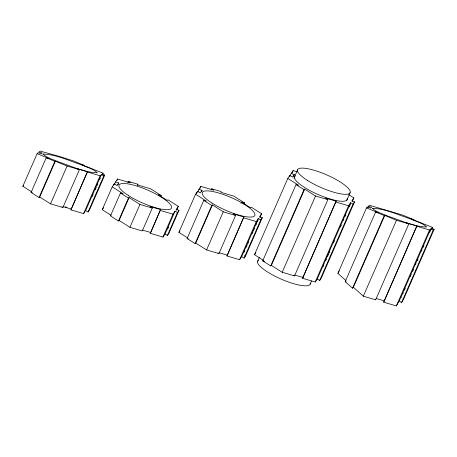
<?xml version="1.0" encoding="UTF-8"?>
<svg xmlns="http://www.w3.org/2000/svg" width="457" height="457" viewBox="0 0 457 457"><rect width="100%" height="100%" fill="white"/><g stroke="black" fill="none" stroke-linecap="round" stroke-linejoin="round"><path stroke-width="0.69" d="M37.103 153.666L38.262 152.672L41.227 153.855L42.21 153.015L39.005 152.038L40.142 151.067L60.284 156.717L73.171 160.824L84.654 165.554L81.689 164.709L103.162 173.174L101.974 174.191L104.75 175.037L103.876 175.791L101.305 174.757L85.665 210.563L83.585 213.619L70.938 209.883L87.476 171.701L76.782 168.542L79.427 169.661L62.895 207.507L50.556 203.862L39.73 196.996L39.062 197.521L31.07 192.454L46.231 157.756L48.808 158.488L37.103 153.666L22.85 186.285L31.864 192.003M429.666 232.327L431.368 228.431L434.15 229.277L433.27 230.025L430.705 228.997L399.315 300.837L396.345 305.933L383.697 302.197L416.875 225.935L406.182 222.782L408.821 223.901L375.654 299.821L363.315 296.176L353.381 287.264L384.765 215.43L396.487 220.257L408.821 223.901M70.938 209.883L87.476 171.701M127.8 182.726L128.371 181.418L137.9 184.234L137.7 184.971L150.593 188.781L161.207 195.51L160.636 196.818M165.057 234.007L167.451 235.441L177.447 212.562L175.054 211.128L165.057 234.007L162.978 237.063L150.33 233.327L160.556 209.597L149.867 206.438L152.284 208.072L142.287 230.951L129.948 227.312L119.123 220.44L118.46 220.971L110.468 215.898L120.459 193.02L123.053 193.711L112.239 186.85L114.279 183.851L117.038 185.502L118.757 182.971L115.575 181.949L114.433 184.565M150.33 233.327L160.556 209.597M241.702 256.645L244.095 258.079L260.758 219.943L258.365 218.509L241.702 256.645L239.622 259.696L226.975 255.96L243.867 216.978L233.173 213.819L235.595 215.453L218.932 253.589L206.593 249.945L195.767 243.073L195.105 243.604L187.113 238.531L203.771 200.395L206.364 201.091L195.55 194.231L197.59 191.232L200.349 192.883L202.068 190.352L198.886 189.329L197.755 191.911M226.975 255.96L243.867 216.978M317.307 278.97L319.7 280.404L353.021 204.13L350.628 202.697L317.307 278.97L315.227 282.026L302.574 278.29L336.129 201.166L325.435 198.007L327.858 199.64L294.531 275.914L282.197 272.269L271.247 265.323M302.574 278.29L336.129 201.166M383.697 302.197L416.875 225.935M39.062 197.521L54.88 161.315L55.371 161.19L67.088 166.022L79.427 169.661M39.73 196.996L55.371 161.19M50.556 203.862L67.088 166.022M83.585 213.619L100.117 175.774L101.305 174.757M92.257 196.424L93.114 194.465M95.113 189.883L96.256 187.267M96.827 185.959L97.684 184M99.683 179.424L100.254 178.116M102.591 174.477L103.162 173.174M85.665 210.563L88.058 211.997L103.876 175.791M104.75 175.037L89.595 209.74L88.058 211.997M111.257 215.447L102.242 209.729L112.239 186.85M113.707 185.159L114.279 183.851M116.992 180.332L117.563 179.024L130.474 182.834L128.371 181.418M117.9 184.931L118.757 182.971M118.46 220.971L128.457 198.087L129.12 197.561L139.945 204.428L152.284 208.072M119.123 220.44L129.12 197.561M137.329 185.542L137.9 184.234M129.948 227.312L139.945 204.428M162.978 237.063L172.975 214.184L175.054 211.128M167.65 229.026L168.507 227.066M176.585 210.283L178.299 206.358L167.953 199.789L167.188 200.4L158.219 194.711L161.207 195.51M178.299 206.358L176.219 209.415L178.984 210.306L168.987 233.184L167.451 235.441M187.301 237.703L178.893 232.367L195.55 194.231M196.459 193.819L197.59 191.232M200.029 188.341L200.874 186.405L213.785 190.215L211.682 188.798L211.117 190.089M201.503 191.643L202.068 190.352M195.105 243.604L211.762 205.467L212.431 204.936L223.256 211.808L235.595 215.453M195.767 243.073L212.431 204.936M206.593 249.945L223.256 211.808M240.965 203.382L241.53 202.091L244.512 202.891L243.952 204.182M239.622 259.696L256.286 221.565L258.365 218.509M243.998 252.344L244.843 250.407M246.254 247.174L247.106 245.238M247.671 243.941L248.517 242.004M252.19 233.601L253.035 231.665M253.601 230.368L254.446 228.431M255.857 225.198L256.703 223.262M257.268 221.965L258.119 220.028M259.913 217.618L261.61 213.739L251.264 207.17L250.499 207.781L241.53 202.091M244.095 258.079L245.632 255.817L262.295 217.686L259.53 216.795L261.61 213.739M263.5 260.41L254.492 254.692L287.813 178.419L289.852 175.425L292.606 177.076L294.331 174.54L291.149 173.517L290.012 176.128M289.281 176.728L289.852 175.425M292 173.203L293.137 170.598L297.216 171.798M293.48 176.499L294.331 174.54M257.662 261.267L259.376 257.348M293.937 178.241L297.65 169.741M327.858 199.64L315.519 196.002L304.693 189.129L271.367 265.397L270.704 265.928L262.712 260.856L296.033 184.588L298.627 185.279L287.813 178.419M270.704 265.928L304.025 189.661L304.693 189.129M282.197 272.269L315.519 196.002M310.126 284.214L311.554 280.946M346.686 200.537L350.113 192.688M315.227 282.026L348.548 205.753L350.628 202.697M323.025 266.825L323.882 264.871M325.875 260.307L326.447 259.005M327.583 256.394L328.44 254.44M329.006 253.138L329.863 251.179M333.564 242.707L334.421 240.753M340.396 227.06L341.253 225.107M343.247 220.542L343.818 219.24M344.955 216.629L345.812 214.676M349.228 206.855L350.365 204.245M352.45 201.189L353.872 197.927L348.697 194.648M353.872 197.927L351.793 200.989L354.558 201.874L321.237 278.147L319.7 280.404M345.96 280.604L337.894 273.372L366.497 207.906L367.662 206.912L370.621 208.095L371.604 207.255L368.405 206.278L367.839 207.569M353.381 287.264L352.541 288.201L345.206 281.621L375.625 211.991L378.202 212.728L366.497 207.906M352.541 288.201L384.28 215.555L384.765 215.43M363.315 296.176L396.487 220.257M396.345 305.933L429.517 230.014L430.705 228.997M402.686 294.079L403.251 292.783M404.388 290.184L405.239 288.23M410.352 276.531L411.203 274.583M412.625 271.332L413.476 269.379M415.464 264.832L416.03 263.529M417.167 260.93L418.018 258.982M421.428 251.179L421.994 249.882M423.131 247.277L423.982 245.329M431.991 228.711L432.556 227.415L411.089 218.949L414.053 219.788L402.566 215.058L369.536 205.307L368.405 206.278M399.315 300.837L401.532 302.677L433.27 230.025M401.532 302.677L403.731 298.912L434.15 229.277M337.894 273.372L338.808 271.812M339.168 271.19L339.351 270.875M401.355 297.347L401.537 297.027M22.85 186.285L23.53 185.285M115.575 181.949L117.563 179.024M102.242 209.729L103.602 207.735M177.447 212.562L178.984 210.306M198.886 189.329L200.874 186.405M178.893 232.367L179.909 230.865M291.149 173.517L293.137 170.598M260.758 219.943L262.295 217.686M254.492 254.692L255.851 252.692M353.021 204.13L354.558 201.874M431.368 228.431L432.556 227.415M345.206 281.621L346.189 281.866M31.07 192.454L32.367 192.797M187.113 238.531L188.41 238.88M262.712 260.856L264.654 261.381M335.901 202.017L348.548 205.753M416.864 226.278L429.517 230.014M211.682 188.798L221.211 191.614L221.011 192.351L233.904 196.162L244.512 202.891M243.638 217.829L256.286 221.565M87.47 172.038L100.117 175.774M160.327 210.448L172.975 214.184M376.134 298.467L384.148 300.837M63.146 206.661L71.166 209.032M142.544 230.111L150.559 232.476M219.189 252.744L227.203 255.109M294.788 275.068L302.808 277.439M244.529 255.463L245.632 255.817M403.04 298.678L403.731 298.912M375.625 211.991L384.28 215.555M46.231 157.756L54.88 161.315M296.033 184.588L304.025 189.661M203.771 200.395L211.762 205.467M120.459 193.02L128.457 198.087M293.565 275.257L294.531 275.914M217.966 252.932L218.932 253.589M61.924 206.855L62.895 207.507M375.243 299.421L375.654 299.821M303.825 276.988A28.631 6.924 23.6 0 1 302.82 276.793M310.252 283.117A28.631 6.924 23.6 0 1 281.049 279.056A28.631 6.924 23.6 0 1 258.416 260.427M347.194 198.549A28.631 6.924 23.6 0 1 317.998 194.488A28.631 6.924 23.6 0 1 295.359 175.859M66.956 207.369A28.631 6.924 23.6 0 1 65.26 206.878M372.375 208.306C376.574 212.471 383.166 213.813 388.461 216.35C400.863 220.417 413.711 226.701 426.678 227.009C422.479 222.85 415.887 221.502 410.592 218.966C398.19 214.904 385.342 208.62 372.375 208.306M42.981 154.06C47.18 158.248 53.823 159.59 59.142 162.144C71.526 166.199 84.322 172.449 97.284 172.78C93.079 168.593 86.436 167.251 81.118 164.697C68.739 160.641 55.937 154.392 42.981 154.06M307.247 180.287A28.631 6.924 23.6 0 0 349.931 193.003A28.631 6.924 23.6 0 0 314.467 170.364A28.631 6.924 23.6 0 0 307.247 180.287M211.945 203.051A28.631 6.924 23.6 0 0 254.629 215.767A28.631 6.924 23.6 0 0 219.166 193.134A28.631 6.924 23.6 0 0 211.945 203.051M128.634 195.67A28.631 6.924 23.6 0 0 171.324 208.386A28.631 6.924 23.6 0 0 135.855 185.753A28.631 6.924 23.6 0 0 128.634 195.67"/></g></svg>
